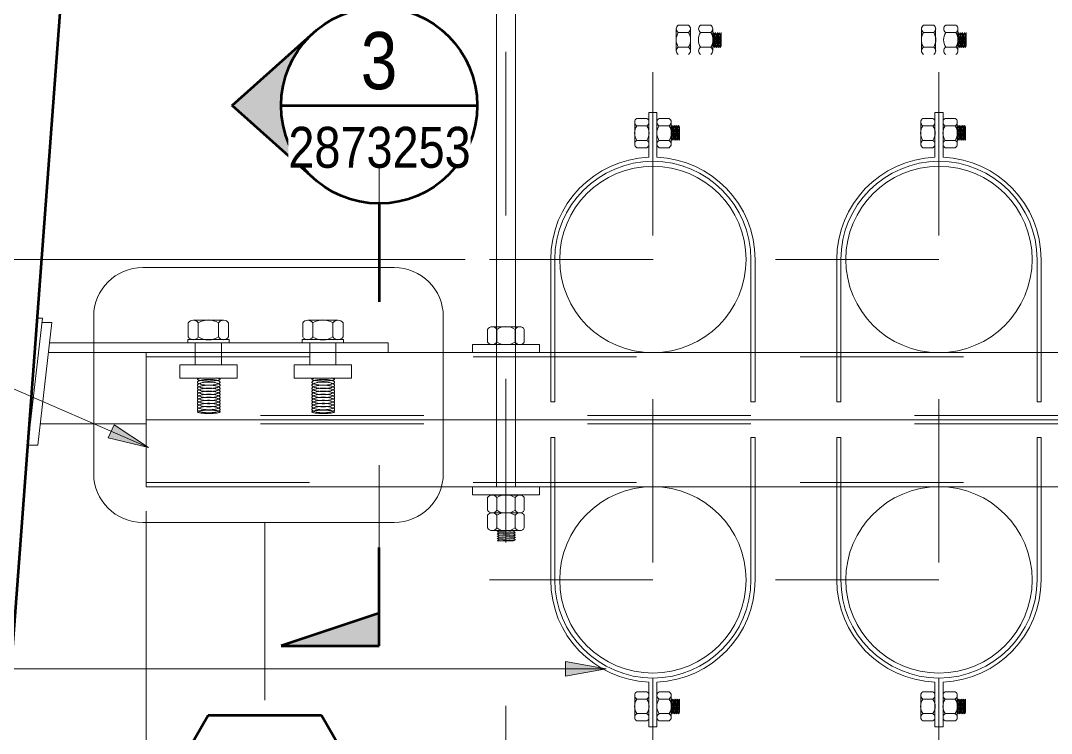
# Model space of a CAD drawing. Header units: metres. Extents: x 0.2 to 14.6, y -2.3 to 5.5.
# Drawn here: x 2.662 to 3.292, y 3.876 to 4.312 of the extents above; entities that cross this region are included whole.
import ezdxf

# ---------------------------------------------------------------- set-up
doc = ezdxf.new("R2010")
doc.units = ezdxf.units.M
for name, pattern in [('Dot_Section Line', [0.02, 0, -0.02]), ('Hidden - Small', [0.002294, 0.0015, -0.0007938]), ('JacobsCenter', [0.015, 0.009, -0.0015, 0.003, -0.0015]), ('JacobsDash', [0.0045, 0.003, -0.0015])]:
    doc.linetypes.add(name, pattern=pattern)
doc.layers.get('Defpoints').update_dxf_attribs({"color": 41})
for name, color, linetype, lineweight in [('A-ANNO-DIMS', 7, 'Continuous', 9), ('A-ANNO-SYMB', 7, 'Continuous', 9), ('A-DETL', 7, 'Continuous', 13), ('A-DETL-GENF', 7, 'Continuous', 9), ('G-ANNO-SYMB', 7, 'Continuous', 9), ('G-ANNO-TEXT', 7, 'Continuous', 9)]:
    doc.layers.add(name, color=color, linetype=linetype, lineweight=lineweight)
doc.styles.add('Arial Narrow_2', font='ARIALN.TTF', dxfattribs={"height": 0.025})
doc.styles.add('Arial Narrow_3', font='ARIALN.TTF', dxfattribs={"height": 0.035})
doc.dimstyles.new('Dimension_Standard_O__mm_', dxfattribs={"dimscale": 0.3048, "dimtxt": 0.025586, "dimasz": 0.082021, "dimexe": 0.07874, "dimexo": 0.049213, "dimgap": 0.049213, "dimtad": 1, "dimdec": 0, "dimlfac": 1000, "dimzin": 0, "dimdsep": 46, "dimtxsty": 'Arial Narrow_2', "dimsah": 1, "dimcen": 0.09, "dimaunit": 1, "dimadec": 4, "dimazin": 0, "dimtfac": 1, "dimtdec": 4, "dimtix": 1, "dimtmove": 0, "dimatfit": 3, "dimfxl": 1, "dimtvp": 1, "dimtfill": 1, "dimtolj": 1, "dimtzin": 0, "dimlwd": 18, "dimlwe": 18, "dimarcsym": 2})
doc.dimstyles.new('Dimension_Standard_T__mm_', dxfattribs={"dimscale": 0.3048, "dimtxt": 0.025586, "dimasz": 0.082021, "dimexe": 0.07874, "dimexo": 0.049213, "dimgap": 0.032808, "dimtad": 1, "dimdec": 0, "dimlfac": 1000, "dimzin": 0, "dimdsep": 46, "dimtxsty": 'Arial Narrow_2', "dimsah": 1, "dimcen": 0.09, "dimaunit": 1, "dimadec": 4, "dimazin": 0, "dimtfac": 1, "dimtdec": 4, "dimtix": 1, "dimtmove": 0, "dimatfit": 3, "dimfxl": 1, "dimtvp": 1, "dimtolj": 1, "dimtzin": 0, "dimlwd": 18, "dimlwe": 18, "dimarcsym": 2})

# ---------------------------------------------------------------- blocks, each defined once
blk = doc.blocks.new('1815 DEEP SUPER-T GIRDER_2D - 1815 DEEP SUPER-T GIRDER_2D-7372020-DRG-2873253 - TYPE 2 HANGER _6X100 DIA AND 3X80 DIA_')
at = {"layer": 'A-DETL-GENF', "lineweight": 50}
blk.add_line((0.50632, -0.10557), (0.35121, -1.7429), dxfattribs=at)
blk = doc.blocks.new('DIMBLOCK3-DRG-2873253 - TYPE 2 HANGER _6X100 DIA AND 3X80 DIA_')
at = {"layer": 'A-ANNO-DIMS', "color": 0, "lineweight": 18, "transparency": 16777216}
for p, q in [((3.70858, 4.01172), (3.70858, 3.5206)), ((3.22358, 3.83472), (3.22358, 3.5206)), ((3.68358, 3.5446), (3.24858, 3.5446))]:
    blk.add_line(p, q, dxfattribs=at)
at = {"layer": 'A-ANNO-DIMS', "color": 0, "transparency": 16777216}
for points in [[(3.24858, 3.54876), (3.24858, 3.54043), (3.22358, 3.5446)], [(3.68358, 3.54876), (3.68358, 3.54043), (3.70858, 3.5446)]]:
    blk.add_solid(points, dxfattribs=at)
at = {"layer": 'Defpoints', "color": 0, "transparency": 16777216}
for p in [(3.70858, 4.02672), (3.22358, 3.84972), (3.22358, 3.5446)]:
    blk.add_point(p, dxfattribs=at)
at = {"layer": 'A-ANNO-DIMS', "color": 0, "lineweight": 18, "transparency": 16777216, "insert": (3.46608, 3.56736), "char_height": 0.025, "width": 0.0570197, "attachment_point": 5, "style": 'Arial Narrow_2'}
blk.add_mtext('\\A1;485', dxfattribs=at)
blk = doc.blocks.new('DIMBLOCK4-DRG-2873253 - TYPE 2 HANGER _6X100 DIA AND 3X80 DIA_')
at = {"layer": 'A-ANNO-DIMS', "color": 0, "lineweight": 18, "transparency": 16777216}
for p, q in [((2.73858, 4.01172), (2.73858, 3.5206)), ((3.22358, 3.83472), (3.22358, 3.5206)), ((3.19858, 3.5446), (2.76358, 3.5446))]:
    blk.add_line(p, q, dxfattribs=at)
at = {"layer": 'A-ANNO-DIMS', "color": 0, "transparency": 16777216}
for points in [[(2.76358, 3.54876), (2.76358, 3.54043), (2.73858, 3.5446)], [(3.19858, 3.54876), (3.19858, 3.54043), (3.22358, 3.5446)]]:
    blk.add_solid(points, dxfattribs=at)
at = {"layer": 'Defpoints', "color": 0, "transparency": 16777216}
for p in [(2.73858, 4.02672), (3.22358, 3.84972), (2.73858, 3.5446)]:
    blk.add_point(p, dxfattribs=at)
at = {"layer": 'A-ANNO-DIMS', "color": 0, "lineweight": 18, "transparency": 16777216, "insert": (2.98108, 3.56736), "char_height": 0.025, "width": 0.0570197, "attachment_point": 5, "style": 'Arial Narrow_2'}
blk.add_mtext('\\A1;485', dxfattribs=at)
blk = doc.blocks.new('Drafting View - sectionTail-4870194-DRG-2873253 - TYPE 2 HANGER _6X100 DIA AND 3X80 DIA_')
at = {"layer": 'G-ANNO-SYMB'}
blk.add_hatch(color=256, dxfattribs=at).paths.add_polyline_path([(-0.006, 0.006), (-0.004, 0), (-0.006, 0)])
at = {"layer": 'G-ANNO-SYMB', "lineweight": 50}
for p, q in [((-0.006, 0.006), (-0.006, 0)), ((-0.004, 0), (-0.006, 0.006)), ((-0.006, 0), (-0.004, 0)), ((-0.006, 0), (0, 0))]:
    blk.add_line(p, q, dxfattribs=at)
blk = doc.blocks.new('Drafting View - SectionHead-4898858-DRG-2873253 - TYPE 2 HANGER _6X100 DIA AND 3X80 DIA_')
at = {"layer": 'G-ANNO-SYMB'}
h = blk.add_hatch(color=256, dxfattribs=at)
edge = h.paths.add_edge_path()
edge.add_line((-0.002, 0.009), (0.002472, 0.004003))
edge.add_arc((-0.002, 0), 0.006, 41.82771, 138.17229)
edge.add_line((-0.006472, 0.004003), (-0.002, 0.009))
at = {"layer": 'G-ANNO-SYMB', "lineweight": 50}
for p, q in [((-0.002, 0.009), (-0.006472, 0.004003)), ((0.002472, 0.004003), (-0.002, 0.009)), ((0.004, 0), (0.01, 0))]:
    blk.add_line(p, q, dxfattribs=at)
for start, end in [(360, 180), (180, 360)]:
    blk.add_arc((-0.002, 0), 0.006, start, end, dxfattribs=at)
blk = doc.blocks.new('Drafting View - SheetRef-4900799-DRG-2873253 - TYPE 2 HANGER _6X100 DIA AND 3X80 DIA_')
at = {"layer": 'A-ANNO-SYMB', "lineweight": 50}
for p, q in [((-0.003462, 0.006), (-0.006928, -0.000003)), ((0.003464, 0.006), (-0.003462, 0.006)), ((0.006928, 0), (0.003464, 0.006)), ((-0.006928, 0), (0.006928, 0)), ((-0.006928, -0.000003), (-0.003465, -0.006)), ((0.003464, -0.006), (0.006928, 0)), ((-0.003465, -0.006), (0.003464, -0.006))]:
    blk.add_line(p, q, dxfattribs=at)
blk = doc.blocks.new('DIMBLOCK13-DRG-2873253 - TYPE 2 HANGER _6X100 DIA AND 3X80 DIA_')
at = {"layer": 'A-ANNO-DIMS', "color": 0, "lineweight": 18, "transparency": 16777216}
for p, q in [((3.20384, 5.04061), (2.34551, 5.04061)), ((2.36951, 5.01561), (2.36951, 4.19072)), ((2.93372, 4.16572), (2.34551, 4.16572))]:
    blk.add_line(p, q, dxfattribs=at)
at = {"layer": 'A-ANNO-DIMS', "color": 0, "transparency": 16777216}
for points in [[(2.36534, 5.01561), (2.37368, 5.01561), (2.36951, 5.04061)], [(2.36534, 4.19072), (2.37368, 4.19072), (2.36951, 4.16572)]]:
    blk.add_solid(points, dxfattribs=at)
at = {"layer": 'Defpoints', "color": 0, "transparency": 16777216}
for p in [(3.21884, 5.04061), (2.36951, 4.16572), (2.94872, 4.16572)]:
    blk.add_point(p, dxfattribs=at)
at = {"layer": 'A-ANNO-DIMS', "color": 0, "lineweight": 18, "transparency": 16777216, "insert": (2.34174, 4.60317), "char_height": 0.025, "width": 0.0833365, "attachment_point": 5, "rotation": 90, "style": 'Arial Narrow_2', "bg_fill": 3, "box_fill_scale": 1.1, "bg_fill_color": 256, "bg_fill_true_color": 13158600, "bg_fill_transparency": 0}
blk.add_mtext('\\A1;875**', dxfattribs=at)

msp = doc.modelspace()

# ---------------------------------------------------------------- hatches: boundary and pattern name
at = {"layer": 'G-ANNO-TEXT'}
for points in [[(2.74015, 4.05067), (2.71897, 4.06466), (2.71546, 4.05657)], [(3.02004, 3.91533), (2.99504, 3.91974), (2.99504, 3.91092)]]:
    msp.add_hatch(color=256, dxfattribs=at).paths.add_polyline_path(points)

# ---------------------------------------------------------------- linework, layer by layer
at = {"layer": 'A-ANNO-SYMB', "lineweight": 18}
for p, q in [((2.89036, 4.16078), (2.73653, 4.16078)), ((2.70653, 4.13078), (2.70653, 4.03484)), ((2.92036, 4.03484), (2.92036, 4.13078)), ((2.73653, 4.00484), (2.89036, 4.00484)), ((2.81116, 4.00484), (2.81116, 3.89613))]:
    msp.add_line(p, q, dxfattribs=at)
for centre, start, end in [((2.73653, 4.13078), 90, 180), ((2.89036, 4.13078), 0, 90), ((2.73653, 4.03484), 180, 270), ((2.89036, 4.03484), 270, 0)]:
    msp.add_arc(centre, 0.03, start, end, dxfattribs=at)
at = {"layer": 'A-DETL', "linetype": 'JacobsCenter', "lineweight": 9}
for p, q in [((2.95872, 3.59268), (2.95872, 5.26268)), ((3.22402, 4.47072), (3.22402, 4.28072)), ((3.07402, 4.46922), (3.07402, 4.27922)), ((3.04858, 4.28035), (3.04858, 3.84972)), ((3.22358, 4.28035), (3.22358, 3.84972)), ((2.94872, 4.16572), (3.14858, 4.16572)), ((3.12358, 4.16572), (3.32358, 4.16572)), ((2.96713, 4.12452), (2.95006, 4.12452)), ((2.94858, 3.96972), (3.14858, 3.96972)), ((3.12358, 3.96972), (3.32358, 3.96972))]:
    msp.add_line(p, q, dxfattribs=at)
at = {"layer": 'A-DETL', "lineweight": 18}
for p, q in [((2.95288, 4.02672), (2.95288, 5.12516)), ((2.96456, 4.02672), (2.96456, 5.12516))]:
    msp.add_line(p, q, dxfattribs=at)
at = {"layer": 'A-DETL', "lineweight": 9}
for p, q in [((3.06289, 4.30005), (3.06289, 4.30677)), ((3.06289, 4.30005), (3.06289, 4.30677)), ((3.06413, 4.309), (3.07034, 4.309)), ((3.07152, 4.30005), (3.07152, 4.30677)), ((3.08397, 4.309), (3.07776, 4.309)), ((3.08521, 4.30676), (3.08521, 4.30005)), ((3.21289, 4.30005), (3.21289, 4.30677)), ((3.21289, 4.30005), (3.21289, 4.30677)), ((3.21413, 4.309), (3.22034, 4.309)), ((3.22152, 4.30005), (3.22152, 4.30677)), ((3.23397, 4.309), (3.22776, 4.309)), ((3.23521, 4.30676), (3.23521, 4.30005)), ((3.06289, 4.29333), (3.06289, 4.30005)), ((3.06289, 4.29333), (3.06289, 4.30005)), ((3.06413, 4.30452), (3.07034, 4.30452)), ((3.07152, 4.29333), (3.07152, 4.30005)), ((3.08397, 4.30452), (3.07776, 4.30452)), ((3.08521, 4.30338), (3.08577, 4.30441)), ((3.08577, 4.30441), (3.08521, 4.29541)), ((3.08521, 4.30005), (3.08521, 4.29332)), ((3.08577, 4.30441), (3.08633, 4.30338)), ((3.08633, 4.30338), (3.08577, 4.29644)), ((3.08633, 4.30338), (3.0869, 4.30441)), ((3.0869, 4.30441), (3.08633, 4.29541)), ((3.0869, 4.30441), (3.08746, 4.30338)), ((3.08746, 4.30338), (3.0869, 4.29644)), ((3.08746, 4.30338), (3.08802, 4.30441)), ((3.08802, 4.30441), (3.08746, 4.29541)), ((3.08802, 4.30441), (3.08858, 4.30338)), ((3.08858, 4.30338), (3.08802, 4.29644)), ((3.08858, 4.30338), (3.08915, 4.30441)), ((3.08915, 4.30441), (3.08858, 4.29541)), ((3.08915, 4.30441), (3.08971, 4.30338)), ((3.08971, 4.30338), (3.08915, 4.29644)), ((3.08971, 4.29541), (3.09027, 4.30441)), ((3.09027, 4.30441), (3.08971, 4.30338)), ((3.09027, 4.30441), (3.09027, 4.29644)), ((3.21289, 4.29333), (3.21289, 4.30005)), ((3.21289, 4.29333), (3.21289, 4.30005)), ((3.21413, 4.30452), (3.22034, 4.30452)), ((3.22152, 4.29333), (3.22152, 4.30005)), ((3.23397, 4.30452), (3.22776, 4.30452)), ((3.23521, 4.30338), (3.23577, 4.30441)), ((3.23577, 4.30441), (3.23521, 4.29541)), ((3.23521, 4.30005), (3.23521, 4.29332)), ((3.23577, 4.30441), (3.23633, 4.30338)), ((3.23633, 4.30338), (3.23577, 4.29644)), ((3.23633, 4.30338), (3.2369, 4.30441)), ((3.2369, 4.30441), (3.23633, 4.29541)), ((3.2369, 4.30441), (3.23746, 4.30338)), ((3.23746, 4.30338), (3.2369, 4.29644)), ((3.23746, 4.30338), (3.23802, 4.30441)), ((3.23802, 4.30441), (3.23746, 4.29541)), ((3.23802, 4.30441), (3.23858, 4.30338)), ((3.23858, 4.30338), (3.23802, 4.29644)), ((3.23858, 4.30338), (3.23915, 4.30441)), ((3.23915, 4.30441), (3.23858, 4.29541)), ((3.23915, 4.30441), (3.23971, 4.30338)), ((3.23971, 4.30338), (3.23915, 4.29644)), ((3.23971, 4.29541), (3.24027, 4.30441)), ((3.24027, 4.30441), (3.23971, 4.30338)), ((3.24027, 4.30441), (3.24027, 4.29644)), ((3.06413, 4.29557), (3.07034, 4.29557)), ((3.08397, 4.29557), (3.07776, 4.29557)), ((3.08577, 4.29644), (3.08521, 4.29541)), ((3.08577, 4.29644), (3.08521, 4.29541)), ((3.08633, 4.29541), (3.08577, 4.29644)), ((3.08633, 4.29541), (3.08577, 4.29644)), ((3.0869, 4.29644), (3.08633, 4.29541)), ((3.08746, 4.29541), (3.0869, 4.29644)), ((3.08802, 4.29644), (3.08746, 4.29541)), ((3.08858, 4.29541), (3.08802, 4.29644)), ((3.08915, 4.29644), (3.08858, 4.29541)), ((3.08915, 4.29644), (3.08971, 4.29541)), ((3.09027, 4.29644), (3.08971, 4.29541)), ((3.21413, 4.29557), (3.22034, 4.29557)), ((3.23397, 4.29557), (3.22776, 4.29557)), ((3.23577, 4.29644), (3.23521, 4.29541)), ((3.23577, 4.29644), (3.23521, 4.29541)), ((3.23633, 4.29541), (3.23577, 4.29644)), ((3.23633, 4.29541), (3.23577, 4.29644)), ((3.2369, 4.29644), (3.23633, 4.29541)), ((3.23746, 4.29541), (3.2369, 4.29644)), ((3.23802, 4.29644), (3.23746, 4.29541)), ((3.23858, 4.29541), (3.23802, 4.29644)), ((3.23915, 4.29644), (3.23858, 4.29541)), ((3.23915, 4.29644), (3.23971, 4.29541)), ((3.24027, 4.29644), (3.23971, 4.29541)), ((3.03746, 4.24974), (3.03746, 4.24303)), ((3.03746, 4.24974), (3.03746, 4.24303)), ((3.03869, 4.25198), (3.04491, 4.25198)), ((3.05108, 4.25553), (3.04608, 4.25553)), ((3.04608, 4.22817), (3.04608, 4.25553)), ((3.04608, 4.24974), (3.04608, 4.24303)), ((3.04858, 4.22572), (3.04858, 4.25553)), ((3.05108, 4.22817), (3.05108, 4.25553)), ((3.05853, 4.25198), (3.05232, 4.25198)), ((3.05977, 4.24303), (3.05977, 4.24975)), ((3.21246, 4.24974), (3.21246, 4.24303)), ((3.21246, 4.24974), (3.21246, 4.24303)), ((3.21369, 4.25198), (3.21991, 4.25198)), ((3.22608, 4.25553), (3.22108, 4.25553)), ((3.22108, 4.22817), (3.22108, 4.25553)), ((3.22108, 4.24974), (3.22108, 4.24303)), ((3.22358, 4.22572), (3.22358, 4.25553)), ((3.22608, 4.22817), (3.22608, 4.25553)), ((3.23353, 4.25198), (3.22732, 4.25198)), ((3.23477, 4.24303), (3.23477, 4.24975)), ((3.03869, 4.2475), (3.04491, 4.2475)), ((3.05853, 4.2475), (3.05232, 4.2475)), ((3.06033, 4.23866), (3.05977, 4.24766)), ((3.06033, 4.24663), (3.05977, 4.24766)), ((3.06033, 4.24663), (3.05977, 4.24766)), ((3.06089, 4.24766), (3.06033, 4.24663)), ((3.06089, 4.24766), (3.06033, 4.24663)), ((3.06089, 4.23969), (3.06033, 4.24663)), ((3.06146, 4.24663), (3.06089, 4.24766)), ((3.06146, 4.23866), (3.06089, 4.24766)), ((3.06202, 4.24766), (3.06146, 4.24663)), ((3.06202, 4.23969), (3.06146, 4.24663)), ((3.06258, 4.24663), (3.06202, 4.24766)), ((3.06258, 4.23866), (3.06202, 4.24766)), ((3.06314, 4.24766), (3.06258, 4.24663)), ((3.06314, 4.23969), (3.06258, 4.24663)), ((3.06371, 4.24663), (3.06314, 4.24766)), ((3.06371, 4.23866), (3.06314, 4.24766)), ((3.06371, 4.24663), (3.06427, 4.24766)), ((3.06427, 4.23969), (3.06371, 4.24663)), ((3.06483, 4.24663), (3.06427, 4.24766)), ((3.06427, 4.24766), (3.06483, 4.23866)), ((3.06483, 4.23866), (3.06483, 4.24663)), ((3.21369, 4.2475), (3.21991, 4.2475)), ((3.23353, 4.2475), (3.22732, 4.2475)), ((3.23533, 4.23866), (3.23477, 4.24766)), ((3.23533, 4.24663), (3.23477, 4.24766)), ((3.23533, 4.24663), (3.23477, 4.24766)), ((3.23589, 4.24766), (3.23533, 4.24663)), ((3.23589, 4.24766), (3.23533, 4.24663)), ((3.23589, 4.23969), (3.23533, 4.24663)), ((3.23646, 4.24663), (3.23589, 4.24766)), ((3.23646, 4.23866), (3.23589, 4.24766)), ((3.23702, 4.24766), (3.23646, 4.24663)), ((3.23702, 4.23969), (3.23646, 4.24663)), ((3.23758, 4.24663), (3.23702, 4.24766)), ((3.23758, 4.23866), (3.23702, 4.24766)), ((3.23814, 4.24766), (3.23758, 4.24663)), ((3.23814, 4.23969), (3.23758, 4.24663)), ((3.23871, 4.24663), (3.23814, 4.24766)), ((3.23871, 4.23866), (3.23814, 4.24766)), ((3.23871, 4.24663), (3.23927, 4.24766)), ((3.23927, 4.23969), (3.23871, 4.24663)), ((3.23983, 4.24663), (3.23927, 4.24766)), ((3.23927, 4.24766), (3.23983, 4.23866)), ((3.23983, 4.23866), (3.23983, 4.24663)), ((3.03746, 4.24303), (3.03746, 4.2363)), ((3.03746, 4.24303), (3.03746, 4.2363)), ((3.03869, 4.23855), (3.04491, 4.23855)), ((3.04608, 4.24303), (3.04608, 4.2363)), ((3.05853, 4.23855), (3.05232, 4.23855)), ((3.05977, 4.23631), (3.05977, 4.24303)), ((3.05977, 4.23969), (3.06033, 4.23866)), ((3.06033, 4.23866), (3.06089, 4.23969)), ((3.06089, 4.23969), (3.06146, 4.23866)), ((3.06146, 4.23866), (3.06202, 4.23969)), ((3.06202, 4.23969), (3.06258, 4.23866)), ((3.06258, 4.23866), (3.06314, 4.23969)), ((3.06314, 4.23969), (3.06371, 4.23866)), ((3.06371, 4.23866), (3.06427, 4.23969)), ((3.06483, 4.23866), (3.06427, 4.23969)), ((3.21246, 4.24303), (3.21246, 4.2363)), ((3.21246, 4.24303), (3.21246, 4.2363)), ((3.21369, 4.23855), (3.21991, 4.23855)), ((3.22108, 4.24303), (3.22108, 4.2363)), ((3.23353, 4.23855), (3.22732, 4.23855)), ((3.23477, 4.23631), (3.23477, 4.24303)), ((3.23477, 4.23969), (3.23533, 4.23866)), ((3.23533, 4.23866), (3.23589, 4.23969)), ((3.23589, 4.23969), (3.23646, 4.23866)), ((3.23646, 4.23866), (3.23702, 4.23969)), ((3.23702, 4.23969), (3.23758, 4.23866)), ((3.23758, 4.23866), (3.23814, 4.23969)), ((3.23814, 4.23969), (3.23871, 4.23866)), ((3.23871, 4.23866), (3.23927, 4.23969)), ((3.23983, 4.23866), (3.23927, 4.23969)), ((3.03869, 4.23407), (3.04491, 4.23407)), ((3.05853, 4.23407), (3.05232, 4.23407)), ((3.21369, 4.23407), (3.21991, 4.23407)), ((3.23353, 4.23407), (3.22732, 4.23407)), ((2.98608, 4.16572), (2.98608, 4.07872)), ((2.98858, 4.16572), (2.98858, 4.07872)), ((3.10858, 4.16572), (3.10858, 4.07872)), ((3.11108, 4.16572), (3.11108, 4.07872)), ((3.16108, 4.16572), (3.16108, 4.07872)), ((3.16358, 4.16572), (3.16358, 4.07872)), ((3.28358, 4.16572), (3.28358, 4.07872)), ((3.28608, 4.16572), (3.28608, 4.07872)), ((2.76437, 4.12688), (2.76437, 4.11832)), ((2.77671, 4.12858), (2.76744, 4.12858)), ((2.77671, 4.12858), (2.76744, 4.12858)), ((2.77054, 4.12688), (2.77054, 4.11832)), ((2.78596, 4.12858), (2.77671, 4.12858)), ((2.78596, 4.12858), (2.77671, 4.12858)), ((2.78288, 4.12688), (2.78288, 4.11832)), ((2.78905, 4.12688), (2.78905, 4.11832)), ((2.83437, 4.12688), (2.83437, 4.11832)), ((2.84671, 4.12858), (2.83744, 4.12858)), ((2.84671, 4.12858), (2.83744, 4.12858)), ((2.84054, 4.12688), (2.84054, 4.11832)), ((2.85596, 4.12858), (2.84671, 4.12858)), ((2.85596, 4.12858), (2.84671, 4.12858)), ((2.85288, 4.12688), (2.85288, 4.11832)), ((2.85905, 4.12688), (2.85905, 4.11832)), ((2.9475, 4.12297), (2.9475, 4.11519)), ((2.95311, 4.12297), (2.95311, 4.11519)), ((2.96433, 4.12297), (2.96433, 4.11519)), ((2.96993, 4.12297), (2.96993, 4.11519)), ((2.78936, 4.1167), (2.76406, 4.1167)), ((2.76406, 4.1167), (2.76406, 4.11472)), ((2.76406, 4.11472), (2.78936, 4.11472)), ((2.77671, 4.1167), (2.76744, 4.1167)), ((2.78596, 4.1167), (2.77671, 4.1167)), ((2.78936, 4.11472), (2.78936, 4.1167)), ((2.85936, 4.1167), (2.83406, 4.1167)), ((2.83406, 4.1167), (2.83406, 4.11472)), ((2.83406, 4.11472), (2.85936, 4.11472)), ((2.84671, 4.1167), (2.83744, 4.1167)), ((2.85596, 4.1167), (2.84671, 4.1167)), ((2.85936, 4.11472), (2.85936, 4.1167)), ((2.93822, 4.11372), (2.97922, 4.11372)), ((2.93822, 4.11372), (2.93822, 4.10872)), ((2.95031, 4.11372), (2.95872, 4.11372)), ((2.95872, 4.11372), (2.96714, 4.11372)), ((2.97922, 4.11372), (2.97922, 4.10872)), ((2.98608, 4.07872), (2.98858, 4.07872)), ((3.10858, 4.07872), (3.11108, 4.07872)), ((3.16108, 4.07872), (3.16358, 4.07872)), ((3.28358, 4.07872), (3.28608, 4.07872)), ((3.70858, 4.06772), (2.73858, 4.06772)), ((2.98608, 4.05672), (2.98858, 4.05672)), ((2.98608, 3.96972), (2.98608, 4.05672)), ((2.98858, 3.96972), (2.98858, 4.05672)), ((3.10858, 3.96972), (3.10858, 4.05672)), ((3.10858, 4.05672), (3.11108, 4.05672)), ((3.11108, 3.96972), (3.11108, 4.05672)), ((3.16108, 4.05672), (3.16358, 4.05672)), ((3.16108, 3.96972), (3.16108, 4.05672)), ((3.16358, 3.96972), (3.16358, 4.05672)), ((3.28358, 3.96972), (3.28358, 4.05672)), ((3.28358, 4.05672), (3.28608, 4.05672)), ((3.28608, 3.96972), (3.28608, 4.05672)), ((2.93822, 4.02172), (2.93822, 4.02672)), ((2.97922, 4.02172), (2.97922, 4.02672)), ((2.93822, 4.02172), (2.97922, 4.02172)), ((2.9475, 4.01228), (2.9475, 4.02006)), ((2.95031, 4.02154), (2.95872, 4.02154)), ((2.95311, 4.01228), (2.95311, 4.02006)), ((2.95872, 4.02154), (2.96714, 4.02154)), ((2.96433, 4.01228), (2.96433, 4.02006)), ((2.96993, 4.01228), (2.96993, 4.02006)), ((2.95031, 4.01073), (2.95872, 4.01073)), ((2.95031, 4.01073), (2.95872, 4.01073)), ((2.95872, 4.01073), (2.96714, 4.01073)), ((2.95872, 4.01073), (2.96714, 4.01073)), ((2.9475, 4.00148), (2.9475, 4.00926)), ((2.95311, 4.00148), (2.95311, 4.00926)), ((2.96433, 4.00148), (2.96433, 4.00926)), ((2.96993, 4.00148), (2.96993, 4.00926)), ((2.95031, 3.99993), (2.95872, 3.99993)), ((2.95454, 3.99993), (2.95325, 3.99923)), ((2.95325, 3.99923), (2.96453, 3.99993)), ((2.95325, 3.99923), (2.95454, 3.99852)), ((2.95454, 3.99852), (2.95325, 3.99782)), ((2.95325, 3.99782), (2.96453, 3.99852)), ((2.95325, 3.99782), (2.95454, 3.99711)), ((2.95454, 3.99852), (2.96324, 3.99923)), ((2.95454, 3.99711), (2.96324, 3.99782)), ((2.95872, 3.99993), (2.96714, 3.99993)), ((2.96324, 3.99923), (2.96453, 3.99993)), ((2.96324, 3.99923), (2.96453, 3.99993)), ((2.96453, 3.99852), (2.96324, 3.99923)), ((2.96453, 3.99852), (2.96324, 3.99923)), ((2.96324, 3.99782), (2.96453, 3.99852)), ((2.96453, 3.99711), (2.96324, 3.99782)), ((2.95454, 3.99711), (2.95325, 3.99641)), ((2.95325, 3.99641), (2.96453, 3.99711)), ((2.95325, 3.99641), (2.95454, 3.9957)), ((2.95454, 3.9957), (2.95325, 3.995)), ((2.95325, 3.995), (2.96453, 3.9957)), ((2.95325, 3.995), (2.95454, 3.99429)), ((2.96453, 3.99429), (2.95325, 3.99359)), ((2.95325, 3.99359), (2.95454, 3.99429)), ((2.95325, 3.99359), (2.96324, 3.99359)), ((2.95454, 3.9957), (2.96324, 3.99641)), ((2.95454, 3.99429), (2.96324, 3.995)), ((2.96324, 3.99641), (2.96453, 3.99711)), ((2.96453, 3.9957), (2.96324, 3.99641)), ((2.96324, 3.995), (2.96453, 3.9957)), ((2.96324, 3.995), (2.96453, 3.99429)), ((2.96324, 3.99359), (2.96453, 3.99429)), ((3.04858, 3.90972), (3.04858, 3.87991)), ((3.22358, 3.90972), (3.22358, 3.87991)), ((3.04608, 3.90727), (3.04608, 3.87991)), ((3.05108, 3.90727), (3.05108, 3.87991)), ((3.22108, 3.90727), (3.22108, 3.87991)), ((3.22608, 3.90727), (3.22608, 3.87991)), ((3.03746, 3.89241), (3.03746, 3.89914)), ((3.03746, 3.89241), (3.03746, 3.89914)), ((3.03869, 3.90137), (3.04491, 3.90137)), ((3.03869, 3.89689), (3.04491, 3.89689)), ((3.04608, 3.89241), (3.04608, 3.89914)), ((3.05853, 3.90137), (3.05232, 3.90137)), ((3.05853, 3.89689), (3.05232, 3.89689)), ((3.05977, 3.89913), (3.05977, 3.89241)), ((3.05977, 3.89575), (3.06033, 3.89677)), ((3.06033, 3.89677), (3.05977, 3.88777)), ((3.06033, 3.89677), (3.06089, 3.89575)), ((3.06089, 3.89575), (3.06146, 3.89677)), ((3.06146, 3.89677), (3.06089, 3.88777)), ((3.06146, 3.89677), (3.06202, 3.89575)), ((3.06202, 3.89575), (3.06258, 3.89677)), ((3.06258, 3.89677), (3.06202, 3.88777)), ((3.06258, 3.89677), (3.06314, 3.89575)), ((3.06314, 3.89575), (3.06371, 3.89677)), ((3.06371, 3.89677), (3.06314, 3.88777)), ((3.06371, 3.89677), (3.06427, 3.89575)), ((3.06427, 3.88777), (3.06483, 3.89677)), ((3.06483, 3.89677), (3.06427, 3.89575)), ((3.06483, 3.89677), (3.06483, 3.8888)), ((3.21246, 3.89241), (3.21246, 3.89914)), ((3.21246, 3.89241), (3.21246, 3.89914)), ((3.21369, 3.90137), (3.21991, 3.90137)), ((3.21369, 3.89689), (3.21991, 3.89689)), ((3.22108, 3.89241), (3.22108, 3.89914)), ((3.23353, 3.90137), (3.22732, 3.90137)), ((3.23353, 3.89689), (3.22732, 3.89689)), ((3.23477, 3.89913), (3.23477, 3.89241)), ((3.23477, 3.89575), (3.23533, 3.89677)), ((3.23533, 3.89677), (3.23477, 3.88777)), ((3.23533, 3.89677), (3.23589, 3.89575)), ((3.23589, 3.89575), (3.23646, 3.89677)), ((3.23646, 3.89677), (3.23589, 3.88777)), ((3.23646, 3.89677), (3.23702, 3.89575)), ((3.23702, 3.89575), (3.23758, 3.89677)), ((3.23758, 3.89677), (3.23702, 3.88777)), ((3.23758, 3.89677), (3.23814, 3.89575)), ((3.23814, 3.89575), (3.23871, 3.89677)), ((3.23871, 3.89677), (3.23814, 3.88777)), ((3.23871, 3.89677), (3.23927, 3.89575)), ((3.23927, 3.88777), (3.23983, 3.89677)), ((3.23983, 3.89677), (3.23927, 3.89575)), ((3.23983, 3.89677), (3.23983, 3.8888)), ((3.03746, 3.88569), (3.03746, 3.89241)), ((3.03746, 3.88569), (3.03746, 3.89241)), ((3.04608, 3.88569), (3.04608, 3.89241)), ((3.05977, 3.89241), (3.05977, 3.88568)), ((3.06089, 3.89575), (3.06033, 3.8888)), ((3.06202, 3.89575), (3.06146, 3.8888)), ((3.06314, 3.89575), (3.06258, 3.8888)), ((3.06427, 3.89575), (3.06371, 3.8888)), ((3.21246, 3.88569), (3.21246, 3.89241)), ((3.21246, 3.88569), (3.21246, 3.89241)), ((3.22108, 3.88569), (3.22108, 3.89241)), ((3.23477, 3.89241), (3.23477, 3.88568)), ((3.23589, 3.89575), (3.23533, 3.8888)), ((3.23702, 3.89575), (3.23646, 3.8888)), ((3.23814, 3.89575), (3.23758, 3.8888)), ((3.23927, 3.89575), (3.23871, 3.8888)), ((3.03869, 3.88793), (3.04491, 3.88793)), ((3.05853, 3.88793), (3.05232, 3.88793)), ((3.06033, 3.8888), (3.05977, 3.88777)), ((3.06033, 3.8888), (3.05977, 3.88777)), ((3.06089, 3.88777), (3.06033, 3.8888)), ((3.06089, 3.88777), (3.06033, 3.8888)), ((3.06146, 3.8888), (3.06089, 3.88777)), ((3.06202, 3.88777), (3.06146, 3.8888)), ((3.06258, 3.8888), (3.06202, 3.88777)), ((3.06314, 3.88777), (3.06258, 3.8888)), ((3.06371, 3.8888), (3.06314, 3.88777)), ((3.06371, 3.8888), (3.06427, 3.88777)), ((3.06483, 3.8888), (3.06427, 3.88777)), ((3.21369, 3.88793), (3.21991, 3.88793)), ((3.23353, 3.88793), (3.22732, 3.88793)), ((3.23533, 3.8888), (3.23477, 3.88777)), ((3.23533, 3.8888), (3.23477, 3.88777)), ((3.23589, 3.88777), (3.23533, 3.8888)), ((3.23589, 3.88777), (3.23533, 3.8888)), ((3.23646, 3.8888), (3.23589, 3.88777)), ((3.23702, 3.88777), (3.23646, 3.8888)), ((3.23758, 3.8888), (3.23702, 3.88777)), ((3.23814, 3.88777), (3.23758, 3.8888)), ((3.23871, 3.8888), (3.23814, 3.88777)), ((3.23871, 3.8888), (3.23927, 3.88777)), ((3.23983, 3.8888), (3.23927, 3.88777)), ((3.03869, 3.88346), (3.04491, 3.88346)), ((3.05108, 3.87991), (3.04608, 3.87991)), ((3.05853, 3.88346), (3.05232, 3.88346)), ((3.21369, 3.88346), (3.21991, 3.88346)), ((3.22608, 3.87991), (3.22108, 3.87991)), ((3.23353, 3.88346), (3.22732, 3.88346))]:
    msp.add_line(p, q, dxfattribs=at)
at = {"layer": 'A-DETL'}
for p, q in [((2.67523, 4.12984), (2.66592, 4.04859)), ((2.67523, 4.12984), (2.67198, 4.12984)), ((2.68097, 4.12722), (2.67238, 4.05222)), ((2.68097, 4.12722), (2.67523, 4.12722)), ((2.88671, 4.11472), (2.67954, 4.11472)), ((2.88671, 4.11472), (2.88671, 4.10872)), ((2.73858, 4.10872), (3.70858, 4.10872)), ((2.73858, 4.10872), (2.73858, 4.02672)), ((2.73858, 4.06522), (2.67387, 4.06522)), ((2.67238, 4.05222), (2.66634, 4.05222)), ((2.73858, 4.02672), (3.70858, 4.02672))]:
    msp.add_line(p, q, dxfattribs=at)
at = {"layer": 'A-DETL', "linetype": 'Hidden - Small', "lineweight": 9}
for p, q in [((2.76871, 4.10121), (2.76871, 4.11472)), ((2.78471, 4.10121), (2.78471, 4.11472)), ((2.83871, 4.10121), (2.83871, 4.11472)), ((2.85471, 4.10121), (2.85471, 4.11472)), ((2.75921, 4.10121), (2.79421, 4.10121)), ((2.75921, 4.09321), (2.75921, 4.10121)), ((2.79421, 4.09321), (2.79421, 4.10121)), ((2.82921, 4.10121), (2.86421, 4.10121)), ((2.82921, 4.09321), (2.82921, 4.10121)), ((2.86421, 4.09321), (2.86421, 4.10121)), ((2.79421, 4.09321), (2.75921, 4.09321)), ((2.86421, 4.09321), (2.82921, 4.09321))]:
    msp.add_line(p, q, dxfattribs=at)
at = {"layer": 'A-DETL', "linetype": 'JacobsDash'}
msp.add_line((2.7631, 4.10872), (2.67885, 4.10872), dxfattribs=at)
at = {"layer": 'A-DETL', "linetype": 'JacobsDash', "lineweight": 9}
for p, q in [((2.73858, 4.10622), (3.70858, 4.10622)), ((3.70858, 4.07022), (2.73858, 4.07022)), ((3.70858, 4.06522), (2.73858, 4.06522)), ((2.73858, 4.02922), (3.70858, 4.02922))]:
    msp.add_line(p, q, dxfattribs=at)
at = {"layer": 'A-DETL', "color": 143, "lineweight": 18, "true_color": 0x78aac8}
for centre in [(3.04858, 4.16572), (3.22358, 4.16572), (3.04858, 3.96972), (3.22358, 3.96972)]:
    msp.add_circle(centre, 0.057, dxfattribs=at)
at = {"layer": 'A-DETL', "lineweight": 9}
for centre, radius, start, end in [((3.06554, 4.30676), 0.00264, 122.1346, 237.8654), ((3.06554, 4.30676), 0.00264, 122.1346, 237.8654), ((3.06894, 4.30676), 0.00264, 302.1346, 57.8654), ((3.06894, 4.30676), 0.00264, 302.1346, 57.8654), ((3.07916, 4.30676), 0.00264, 122.13554, 237.86446), ((3.08256, 4.30676), 0.00264, 302.13554, 57.86446), ((3.21554, 4.30676), 0.00264, 122.1346, 237.8654), ((3.21554, 4.30676), 0.00264, 122.1346, 237.8654), ((3.21894, 4.30676), 0.00264, 302.1346, 57.8654), ((3.21894, 4.30676), 0.00264, 302.1346, 57.8654), ((3.22916, 4.30676), 0.00264, 122.13554, 237.86446), ((3.23256, 4.30676), 0.00264, 302.13554, 57.86446), ((3.07108, 4.30005), 0.00827, 147.20842, 212.79158), ((3.0634, 4.30005), 0.00827, 327.20842, 32.79158), ((3.08471, 4.30005), 0.00827, 147.20842, 212.79158), ((3.07702, 4.30005), 0.00827, 327.20842, 32.79158), ((3.22108, 4.30005), 0.00827, 147.20842, 212.79158), ((3.2134, 4.30005), 0.00827, 327.20842, 32.79158), ((3.23471, 4.30005), 0.00827, 147.20842, 212.79158), ((3.22702, 4.30005), 0.00827, 327.20842, 32.79158), ((3.06554, 4.29333), 0.00264, 122.13554, 237.86446), ((3.06894, 4.29333), 0.00264, 302.13554, 57.86446), ((3.07916, 4.29333), 0.00264, 122.1346, 237.8654), ((3.07916, 4.29333), 0.00264, 122.1346, 237.8654), ((3.08256, 4.29333), 0.00264, 302.1346, 57.8654), ((3.08256, 4.29333), 0.00264, 302.1346, 57.8654), ((3.21554, 4.29333), 0.00264, 122.13554, 237.86446), ((3.21894, 4.29333), 0.00264, 302.13554, 57.86446), ((3.22916, 4.29333), 0.00264, 122.1346, 237.8654), ((3.22916, 4.29333), 0.00264, 122.1346, 237.8654), ((3.23256, 4.29333), 0.00264, 302.1346, 57.8654), ((3.23256, 4.29333), 0.00264, 302.1346, 57.8654), ((3.0401, 4.24974), 0.00264, 122.13554, 237.86446), ((3.0435, 4.24974), 0.00264, 302.13554, 57.86446), ((3.05373, 4.24974), 0.00264, 122.1346, 237.8654), ((3.05373, 4.24974), 0.00264, 122.1346, 237.8654), ((3.05713, 4.24974), 0.00264, 302.1346, 57.8654), ((3.05713, 4.24974), 0.00264, 302.1346, 57.8654), ((3.2151, 4.24974), 0.00264, 122.13554, 237.86446), ((3.2185, 4.24974), 0.00264, 302.13554, 57.86446), ((3.22873, 4.24974), 0.00264, 122.1346, 237.8654), ((3.22873, 4.24974), 0.00264, 122.1346, 237.8654), ((3.23213, 4.24974), 0.00264, 302.1346, 57.8654), ((3.23213, 4.24974), 0.00264, 302.1346, 57.8654), ((3.04564, 4.24303), 0.00827, 147.20842, 212.79158), ((3.03796, 4.24303), 0.00827, 327.20842, 32.79158), ((3.05927, 4.24303), 0.00827, 147.20842, 212.79158), ((3.05158, 4.24303), 0.00827, 327.20842, 32.79158), ((3.22064, 4.24303), 0.00827, 147.20842, 212.79158), ((3.21296, 4.24303), 0.00827, 327.20842, 32.79158), ((3.23427, 4.24303), 0.00827, 147.20842, 212.79158), ((3.22658, 4.24303), 0.00827, 327.20842, 32.79158), ((3.0401, 4.23631), 0.00264, 122.1346, 237.8654), ((3.0401, 4.23631), 0.00264, 122.1346, 237.8654), ((3.0435, 4.23631), 0.00264, 302.1346, 57.8654), ((3.0435, 4.23631), 0.00264, 302.1346, 57.8654), ((3.05373, 4.23631), 0.00264, 122.13554, 237.86446), ((3.05713, 4.23631), 0.00264, 302.13554, 57.86446), ((3.2151, 4.23631), 0.00264, 122.1346, 237.8654), ((3.2151, 4.23631), 0.00264, 122.1346, 237.8654), ((3.2185, 4.23631), 0.00264, 302.1346, 57.8654), ((3.2185, 4.23631), 0.00264, 302.1346, 57.8654), ((3.22873, 4.23631), 0.00264, 122.13554, 237.86446), ((3.23213, 4.23631), 0.00264, 302.13554, 57.86446), ((3.04858, 4.16572), 0.0625, 92.29244, 180), ((3.04858, 4.16572), 0.06, 0, 180), ((3.04858, 4.16572), 0.0625, 0, 87.70756), ((3.22358, 4.16572), 0.0625, 92.29244, 180), ((3.22358, 4.16572), 0.06, 0, 180), ((3.22358, 4.16572), 0.0625, 0, 87.70756), ((2.76745, 4.12494), 0.00364, 32.1346, 147.8654), ((2.76745, 4.12494), 0.00364, 32.1346, 147.8654), ((2.77671, 4.1173), 0.01139, 57.20842, 122.79158), ((2.78596, 4.12494), 0.00364, 32.13554, 147.86446), ((2.83745, 4.12494), 0.00364, 32.1346, 147.8654), ((2.83745, 4.12494), 0.00364, 32.1346, 147.8654), ((2.84671, 4.1173), 0.01139, 57.20842, 122.79158), ((2.85596, 4.12494), 0.00364, 32.13554, 147.86446), ((2.95031, 4.12121), 0.00331, 32.13554, 147.86446), ((2.95872, 4.11427), 0.01035, 57.20842, 122.79158), ((2.96713, 4.12121), 0.00331, 32.1346, 147.8654), ((2.96713, 4.12121), 0.00331, 32.1346, 147.8654), ((2.76745, 4.12025), 0.00364, 212.1346, 327.8654), ((2.76745, 4.12025), 0.00364, 212.1346, 327.8654), ((2.77671, 4.12789), 0.01139, 237.20842, 302.79158), ((2.78596, 4.12025), 0.00364, 212.13554, 327.86446), ((2.83745, 4.12025), 0.00364, 212.1346, 327.8654), ((2.83745, 4.12025), 0.00364, 212.1346, 327.8654), ((2.84671, 4.12789), 0.01139, 237.20842, 302.79158), ((2.85596, 4.12025), 0.00364, 212.13554, 327.86446), ((2.95031, 4.11695), 0.00331, 212.13554, 327.86446), ((2.95872, 4.12389), 0.01035, 237.20842, 302.79158), ((2.96713, 4.11695), 0.00331, 212.1346, 327.8654), ((2.96713, 4.11695), 0.00331, 212.1346, 327.8654), ((2.95031, 4.0183), 0.00331, 32.13554, 147.86446), ((2.95872, 4.01136), 0.01035, 57.20842, 122.79158), ((2.96713, 4.0183), 0.00331, 32.1346, 147.8654), ((2.96713, 4.0183), 0.00331, 32.1346, 147.8654), ((2.95031, 4.01404), 0.00331, 212.13554, 327.86446), ((2.95031, 4.0075), 0.00331, 32.13554, 147.86446), ((2.95872, 4.02099), 0.01035, 237.20842, 302.79158), ((2.95872, 4.00056), 0.01035, 57.20842, 122.79158), ((2.96713, 4.01404), 0.00331, 212.1346, 327.8654), ((2.96713, 4.01404), 0.00331, 212.1346, 327.8654), ((2.96713, 4.0075), 0.00331, 32.1346, 147.8654), ((2.96713, 4.0075), 0.00331, 32.1346, 147.8654), ((2.95031, 4.00324), 0.00331, 212.13554, 327.86446), ((2.95872, 4.01018), 0.01035, 237.20842, 302.79158), ((2.96713, 4.00324), 0.00331, 212.1346, 327.8654), ((2.96713, 4.00324), 0.00331, 212.1346, 327.8654), ((3.04858, 3.96972), 0.0625, 180, 267.70756), ((3.04858, 3.96972), 0.06, 180, 0), ((3.04858, 3.96972), 0.0625, 272.29244, 0), ((3.22358, 3.96972), 0.0625, 180, 267.70756), ((3.22358, 3.96972), 0.06, 180, 0), ((3.22358, 3.96972), 0.0625, 272.29244, 0), ((3.04564, 3.89241), 0.00827, 147.20842, 212.79158), ((3.0401, 3.89913), 0.00264, 122.1346, 237.8654), ((3.0401, 3.89913), 0.00264, 122.1346, 237.8654), ((3.0435, 3.89913), 0.00264, 302.1346, 57.8654), ((3.0435, 3.89913), 0.00264, 302.1346, 57.8654), ((3.03796, 3.89241), 0.00827, 327.20842, 32.79158), ((3.05927, 3.89241), 0.00827, 147.20842, 212.79158), ((3.05373, 3.89913), 0.00264, 122.13554, 237.86446), ((3.05713, 3.89913), 0.00264, 302.13554, 57.86446), ((3.05158, 3.89241), 0.00827, 327.20842, 32.79158), ((3.22064, 3.89241), 0.00827, 147.20842, 212.79158), ((3.2151, 3.89913), 0.00264, 122.1346, 237.8654), ((3.2151, 3.89913), 0.00264, 122.1346, 237.8654), ((3.2185, 3.89913), 0.00264, 302.1346, 57.8654), ((3.2185, 3.89913), 0.00264, 302.1346, 57.8654), ((3.21296, 3.89241), 0.00827, 327.20842, 32.79158), ((3.23427, 3.89241), 0.00827, 147.20842, 212.79158), ((3.22873, 3.89913), 0.00264, 122.13554, 237.86446), ((3.23213, 3.89913), 0.00264, 302.13554, 57.86446), ((3.22658, 3.89241), 0.00827, 327.20842, 32.79158), ((3.0401, 3.88569), 0.00264, 122.13554, 237.86446), ((3.0435, 3.88569), 0.00264, 302.13554, 57.86446), ((3.05373, 3.88569), 0.00264, 122.1346, 237.8654), ((3.05373, 3.88569), 0.00264, 122.1346, 237.8654), ((3.05713, 3.88569), 0.00264, 302.1346, 57.8654), ((3.05713, 3.88569), 0.00264, 302.1346, 57.8654), ((3.2151, 3.88569), 0.00264, 122.13554, 237.86446), ((3.2185, 3.88569), 0.00264, 302.13554, 57.86446), ((3.22873, 3.88569), 0.00264, 122.1346, 237.8654), ((3.22873, 3.88569), 0.00264, 122.1346, 237.8654), ((3.23213, 3.88569), 0.00264, 302.1346, 57.8654), ((3.23213, 3.88569), 0.00264, 302.1346, 57.8654)]:
    msp.add_arc(centre, radius, start, end, dxfattribs=at)
at = {"layer": 'A-DETL', "linetype": 'JacobsDash', "lineweight": 9}
for centre in [(2.77694, 4.09245), (2.84694, 4.09245)]:
    msp.add_ellipse(centre, major_axis=(0.00694, 0), ratio=0.155559, start_param=2.351216, end_param=7.073562, dxfattribs=at)
for centre, ratio in [((2.77694, 4.09059), 0.253311), ((2.84694, 4.09059), 0.253311), ((2.77694, 4.08874), 0.285201), ((2.77694, 4.08688), 0.285201), ((2.77694, 4.08503), 0.285201), ((2.84694, 4.08874), 0.285201), ((2.84694, 4.08688), 0.285201), ((2.84694, 4.08503), 0.285201), ((2.77694, 4.08317), 0.285201), ((2.77694, 4.08132), 0.285201), ((2.77694, 4.07947), 0.285201), ((2.77694, 4.07761), 0.285201), ((2.84694, 4.08317), 0.285201), ((2.84694, 4.08132), 0.285201), ((2.84694, 4.07947), 0.285201), ((2.84694, 4.07761), 0.285201), ((2.77694, 4.07576), 0.285201), ((2.77694, 4.0739), 0.285201), ((2.77694, 4.07252), 0.147434), ((2.84694, 4.07576), 0.285201), ((2.84694, 4.0739), 0.285201), ((2.84694, 4.07252), 0.147434)]:
    msp.add_ellipse(centre, major_axis=(0.00694, 0), ratio=ratio, dxfattribs=at)
at = {"layer": 'G-ANNO-SYMB', "lineweight": 50}
msp.add_line((2.82119, 4.25984), (2.94119, 4.25984), dxfattribs=at)
at = {"layer": 'G-ANNO-SYMB', "color": 7, "linetype": 'Dot_Section Line', "true_color": 0xffffff}
msp.add_line((2.88119, 4.23984), (2.88119, 3.98947), dxfattribs=at)
at = {"layer": 'G-ANNO-TEXT'}
for p, q in [((2.74015, 4.05067), (2.29442, 4.24401)), ((2.71897, 4.06466), (2.71546, 4.05657)), ((2.74015, 4.05067), (2.71897, 4.06466)), ((2.71546, 4.05657), (2.74015, 4.05067)), ((3.02004, 3.91533), (1.93771, 3.91533)), ((3.02004, 3.91533), (2.99504, 3.91974)), ((2.99504, 3.91974), (2.99504, 3.91092)), ((2.99504, 3.91092), (3.02004, 3.91533))]:
    msp.add_line(p, q, dxfattribs=at)

# ---------------------------------------------------------------- block references
at = {"layer": 'A-ANNO-SYMB', "lineweight": 50, "xscale": 9.999999999999996, "yscale": 9.999999999999996, "zscale": 9.999999999999996}
msp.add_blockref('Drafting View - SheetRef-4900799-DRG-2873253 - TYPE 2 HANGER _6X100 DIA AND 3X80 DIA_', (2.81116, 3.82685), dxfattribs=at)
at = {"layer": 'A-DETL-GENF', "color": 8, "true_color": 0x808080, "rotation": 1.145792304612802}
msp.add_blockref('1815 DEEP SUPER-T GIRDER_2D - 1815 DEEP SUPER-T GIRDER_2D-7372020-DRG-2873253 - TYPE 2 HANGER _6X100 DIA AND 3X80 DIA_', (2.22524, 5.05091), dxfattribs=at)
at = {"layer": 'G-ANNO-SYMB', "lineweight": 50, "extrusion": (0, 0, -1), "xscale": 9.999999999999996, "yscale": 9.999999999999996, "zscale": 9.999999999999996, "rotation": 270.0000000000005}
msp.add_blockref('Drafting View - SectionHead-4898858-DRG-2873253 - TYPE 2 HANGER _6X100 DIA AND 3X80 DIA_', (-2.88119, 4.23984), dxfattribs=at)
at = {"layer": 'G-ANNO-SYMB', "lineweight": 50, "xscale": 9.999999999999996, "yscale": 9.999999999999996, "zscale": 9.999999999999996, "rotation": 89.99999999999928}
msp.add_blockref('Drafting View - sectionTail-4870194-DRG-2873253 - TYPE 2 HANGER _6X100 DIA AND 3X80 DIA_', (2.88119, 3.98947), dxfattribs=at)

# ---------------------------------------------------------------- dimensions: what is measured, and where the dimension line sits
at = {"layer": 'A-ANNO-DIMS', "lineweight": 18}
for base, p1, p2, picture, middle in [((2.73858, 3.5446), (3.22358, 3.84972), (2.73858, 4.02672), 'DIMBLOCK4-DRG-2873253 - TYPE 2 HANGER _6X100 DIA AND 3X80 DIA_', (2.98108, 3.56736)), ((3.22358, 3.5446), (3.70858, 4.02672), (3.22358, 3.84972), 'DIMBLOCK3-DRG-2873253 - TYPE 2 HANGER _6X100 DIA AND 3X80 DIA_', (3.46608, 3.56736))]:
    dim = msp.add_linear_dim(base=base, p1=p1, p2=p2, dimstyle='Dimension_Standard_T__mm_', override={"dimpost": '<>', "dimfxl": 0.516289}, dxfattribs=at)
    dim.commit()
    dim.dimension.update_dxf_attribs({"geometry": picture, "text_midpoint": middle})

# ---------------------------------------------------------------- next in the draw order: texts
at = {"layer": 'G-ANNO-SYMB', "insert": (2.86994, 4.30481), "char_height": 0.035, "attachment_point": 1, "style": 'Arial Narrow_3', "bg_fill": 3, "box_fill_scale": 1, "bg_fill_color": 256, "bg_fill_transparency": 0}
msp.add_mtext('3', dxfattribs=at)
at = {"layer": 'G-ANNO-SYMB', "insert": (2.82564, 4.2468), "char_height": 0.025, "attachment_point": 1, "style": 'Arial Narrow_2', "bg_fill": 3, "box_fill_scale": 1, "bg_fill_color": 256, "bg_fill_true_color": 13158600, "bg_fill_transparency": 0}
msp.add_mtext('2873253', dxfattribs=at)

# ---------------------------------------------------------------- next in the draw order: dimensions: what is measured, and where the dimension line sits
at = {"layer": 'A-ANNO-DIMS', "lineweight": 18}
dim = msp.add_linear_dim(base=(2.36951, 4.16572), p1=(3.21884, 5.04061), p2=(2.94872, 4.16572), angle=90, text='875**', dimstyle='Dimension_Standard_O__mm_', override={"dimpost": '<>', "dimfxl": 0.915646}, dxfattribs=at)
dim.commit()
dim.dimension.update_dxf_attribs({"geometry": 'DIMBLOCK13-DRG-2873253 - TYPE 2 HANGER _6X100 DIA AND 3X80 DIA_', "text_midpoint": (2.34174, 4.60317)})

doc.saveas('drawing.dxf')
